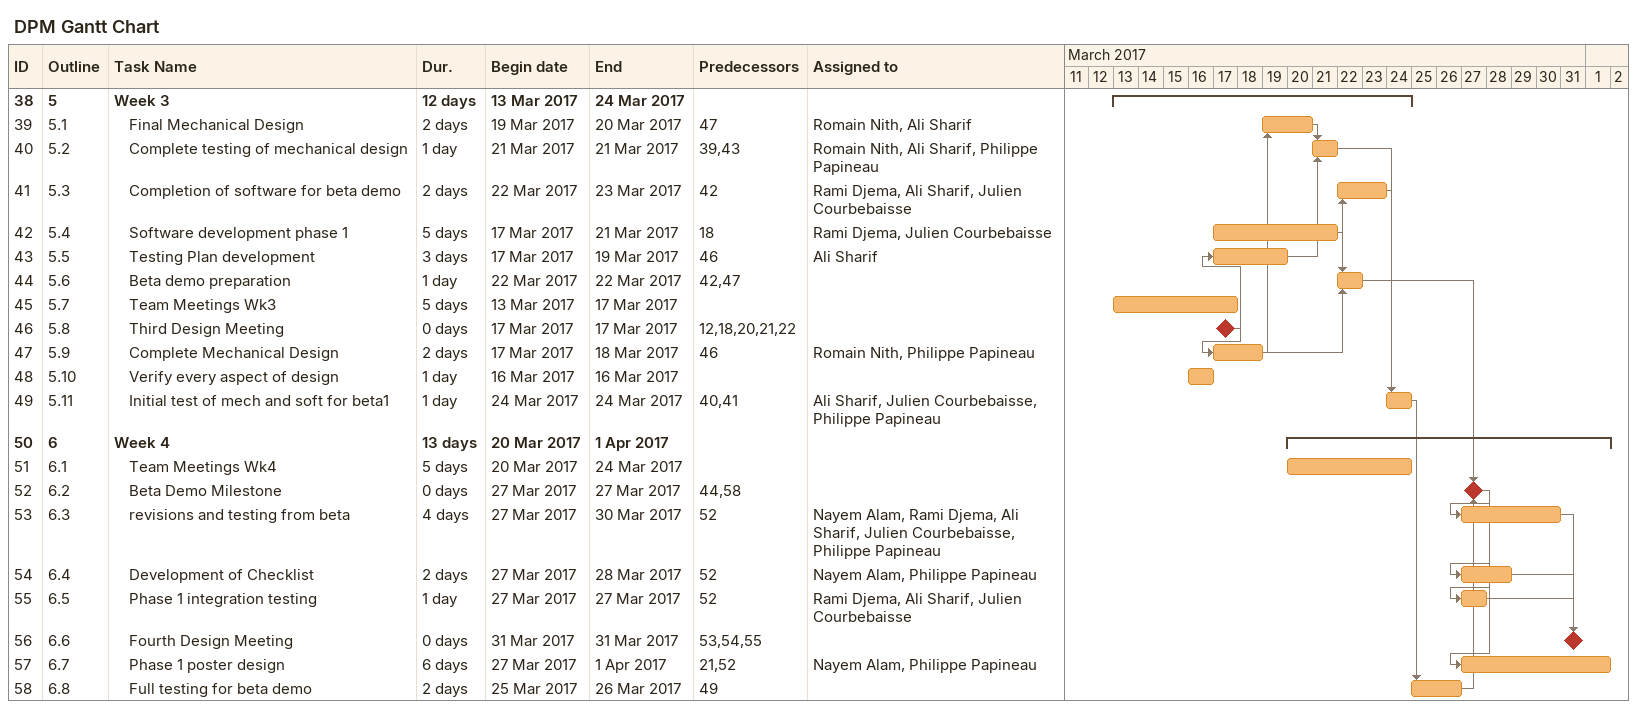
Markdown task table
DPM Gantt Chart

| ID | WBS | Task | Duration | Start | Finish | Predecessors | Resources |
|---|---|---|---|---|---|---|---|
| 38 | 5 | **Week 3** | 12d | 2017-03-13 | 2017-03-24 |  |  |
| 39 | 5.1 | Final Mechanical Design | 2d | 2017-03-19 | 2017-03-20 | 47 | Romain Nith, Ali Sharif |
| 40 | 5.2 | Complete testing of mechanical design | 1d | 2017-03-21 | 2017-03-21 | 39, 43 | Romain Nith, Ali Sharif, Philippe Papineau |
| 41 | 5.3 | Completion of software for beta demo | 2d | 2017-03-22 | 2017-03-23 | 42 | Rami Djema, Ali Sharif, Julien Courbebaisse |
| 42 | 5.4 | Software development phase 1 | 5d | 2017-03-17 | 2017-03-21 | 18 | Rami Djema, Julien Courbebaisse |
| 43 | 5.5 | Testing Plan development | 3d | 2017-03-17 | 2017-03-19 | 46 | Ali Sharif |
| 44 | 5.6 | Beta demo preparation | 1d | 2017-03-22 | 2017-03-22 | 42, 47 |  |
| 45 | 5.7 | Team Meetings Wk3 | 5d | 2017-03-13 | 2017-03-17 |  |  |
| 46 | 5.8 | Third Design Meeting | 0d | 2017-03-17 | 2017-03-17 | 12, 18, 20, 21, 22 |  |
| 47 | 5.9 | Complete Mechanical Design | 2d | 2017-03-17 | 2017-03-18 | 46 | Romain Nith, Philippe Papineau |
| 48 | 5.10 | Verify every aspect of design | 1d | 2017-03-16 | 2017-03-16 |  |  |
| 49 | 5.11 | Initial test of mech and soft for beta1 | 1d | 2017-03-24 | 2017-03-24 | 40, 41 | Ali Sharif, Julien Courbebaisse, Philippe Papineau |
| 50 | 6 | **Week 4** | 13d | 2017-03-20 | 2017-04-01 |  |  |
| 51 | 6.1 | Team Meetings Wk4 | 5d | 2017-03-20 | 2017-03-24 |  |  |
| 52 | 6.2 | Beta Demo Milestone | 0d | 2017-03-27 | 2017-03-27 | 44, 58 |  |
| 53 | 6.3 | revisions and testing from beta | 4d | 2017-03-27 | 2017-03-30 | 52 | Nayem Alam, Rami Djema, Ali Sharif, Julien Courbebaisse, Philippe Papineau |
| 54 | 6.4 | Development of Checklist | 2d | 2017-03-27 | 2017-03-28 | 52 | Nayem Alam, Philippe Papineau |
| 55 | 6.5 | Phase 1 integration testing | 1d | 2017-03-27 | 2017-03-27 | 52 | Rami Djema, Ali Sharif, Julien Courbebaisse |
| 56 | 6.6 | Fourth Design Meeting | 0d | 2017-03-31 | 2017-03-31 | 53, 54, 55 |  |
| 57 | 6.7 | Phase 1 poster design | 6d | 2017-03-27 | 2017-04-01 | 21, 52 | Nayem Alam, Philippe Papineau |
| 58 | 6.8 | Full testing for beta demo | 2d | 2017-03-25 | 2017-03-26 | 49 |  |
